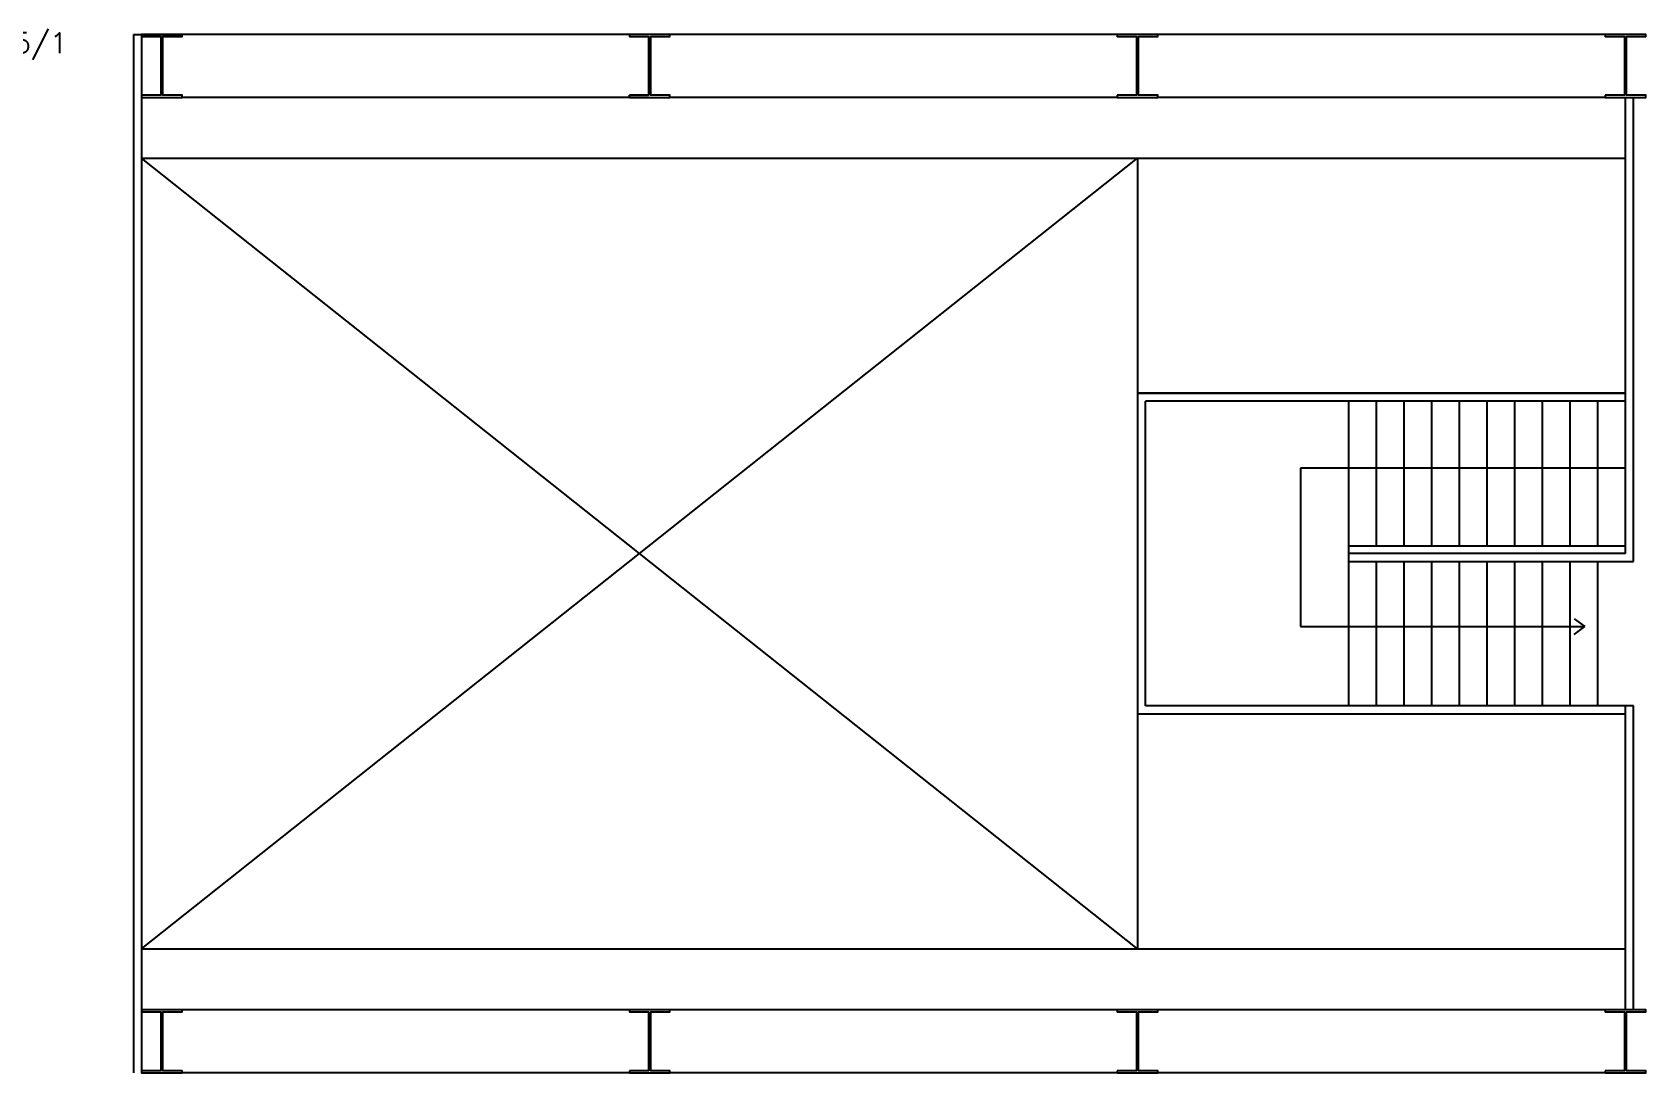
# Model space of a CAD drawing. Header units: centimetres. Extents: x -29 to 78, y -13 to 56.
# Drawn here: x -10.26 to 5.62, y 26.79 to 37.03 of the extents above; entities that cross this region are included whole.
import ezdxf

# ---------------------------------------------------------------- set-up
doc = ezdxf.new("R2010")
doc.units = ezdxf.units.CM
doc.header["$LTSCALE"] = 0.01
doc.header["$MEASUREMENT"] = 0
doc.layers.get('0').update_dxf_attribs({"color": 1, "linetype": 'CONTINUOUS'})
for name, color, linetype in [('ALV', 2, 'CONTINUOUS'), ('ENDEREÇO', 2, 'CONTINUOUS'), ('ESTRUTURA', 3, 'CONTINUOUS'), ('PROJ', 1, 'CONTINUOUS')]:
    doc.layers.add(name, color=color, linetype=linetype)
doc.styles.add('UNB-100', font='simplex.shx', dxfattribs={"height": 0.2})

# ---------------------------------------------------------------- blocks, each defined once
blk = doc.blocks.new('VIGTA')
for p, q in [((0, 0.62), (4.4, 0.62)), ((0, 0), (4.4, 0))]:
    blk.add_line(p, q)

msp = doc.modelspace()

# ---------------------------------------------------------------- linework, layer by layer
for p, q in [((-9.263, 37.008), (-8.783, 37.008)), ((-4.383, 37.008), (-8.783, 37.008)), ((0.417, 37.008), (-3.983, 37.008)), ((5.217, 37.008), (0.817, 37.008)), ((-4.383, 36.388), (-8.783, 36.388)), ((-4.383, 36.388), (-4.383, 36.408)), ((-4.383, 36.408), (-4.193, 36.408)), ((-4.383, 36.388), (-3.983, 36.388)), ((0.417, 36.388), (-3.983, 36.388)), ((5.217, 36.388), (0.817, 36.388)), ((-9.183, 35.788), (5.417, 35.788)), ((-9.183, 28.008), (0.617, 35.788)), ((0.617, 28.008), (-9.183, 35.788)), ((-9.183, 28.008), (5.417, 28.008))]:
    msp.add_line(p, q)
at = {"layer": 'ALV'}
for p, q in [((-9.263, 37.008), (-9.263, 26.788)), ((-9.183, 36.988), (-9.183, 26.788)), ((5.417, 31.898), (5.417, 36.388)), ((5.497, 31.821), (5.497, 36.388)), ((0.617, 33.475), (5.417, 33.475)), ((5.417, 33.475), (0.617, 33.475)), ((0.617, 33.475), (0.617, 30.321)), ((5.417, 33.398), (0.695, 33.398)), ((0.695, 30.398), (0.695, 33.398)), ((0.99, 33.475), (5.417, 33.475)), ((5.417, 33.398), (1.067, 33.398)), ((2.697, 31.975), (5.417, 31.975)), ((2.697, 31.821), (2.697, 31.975)), ((3.067, 31.975), (5.417, 31.975)), ((5.417, 31.898), (2.697, 31.898)), ((2.697, 31.821), (5.497, 31.821)), ((0.617, 30.321), (5.417, 30.321)), ((5.417, 30.398), (0.695, 30.398)), ((0.99, 30.321), (5.417, 30.321)), ((5.497, 30.398), (1.067, 30.398)), ((5.417, 30.321), (5.417, 30.398)), ((5.417, 27.408), (5.417, 30.321)), ((5.497, 27.408), (5.497, 30.398))]:
    msp.add_line(p, q, dxfattribs=at)
at = {"layer": 'ESTRUTURA'}
for points in [[(-9.183, 36.408), (-9.183, 36.388), (-8.783, 36.388), (-8.783, 36.408), (-8.973, 36.408), (-8.973, 36.988), (-8.783, 36.988), (-8.783, 37.008), (-9.183, 37.008), (-9.183, 36.988), (-8.993, 36.988), (-8.993, 36.408)], [(-4.383, 36.408), (-4.383, 36.388), (-3.983, 36.388), (-3.983, 36.408), (-4.173, 36.408), (-4.173, 36.988), (-3.983, 36.988), (-3.983, 37.008), (-4.383, 37.008), (-4.383, 36.988), (-4.193, 36.988), (-4.193, 36.408)], [(0.417, 36.408), (0.417, 36.388), (0.817, 36.388), (0.817, 36.408), (0.627, 36.408), (0.627, 36.988), (0.817, 36.988), (0.817, 37.008), (0.417, 37.008), (0.417, 36.988), (0.607, 36.988), (0.607, 36.408)], [(5.217, 36.408), (5.217, 36.388), (5.617, 36.388), (5.617, 36.408), (5.427, 36.408), (5.427, 36.988), (5.617, 36.988), (5.617, 37.008), (5.217, 37.008), (5.217, 36.988), (5.407, 36.988), (5.407, 36.408)], [(-9.183, 26.808), (-9.183, 26.788), (-8.783, 26.788), (-8.783, 26.808), (-8.973, 26.808), (-8.973, 27.388), (-8.783, 27.388), (-8.783, 27.408), (-9.183, 27.408), (-9.183, 27.388), (-8.993, 27.388), (-8.993, 26.808)], [(-4.383, 26.808), (-4.383, 26.788), (-3.983, 26.788), (-3.983, 26.808), (-4.173, 26.808), (-4.173, 27.388), (-3.983, 27.388), (-3.983, 27.408), (-4.383, 27.408), (-4.383, 27.388), (-4.193, 27.388), (-4.193, 26.808)], [(0.417, 26.808), (0.417, 26.788), (0.817, 26.788), (0.817, 26.808), (0.627, 26.808), (0.627, 27.388), (0.817, 27.388), (0.817, 27.408), (0.417, 27.408), (0.417, 27.388), (0.607, 27.388), (0.607, 26.808)], [(5.217, 26.808), (5.217, 26.788), (5.617, 26.788), (5.617, 26.808), (5.427, 26.808), (5.427, 27.388), (5.617, 27.388), (5.617, 27.408), (5.217, 27.408), (5.217, 27.388), (5.407, 27.388), (5.407, 26.808)]]:
    msp.add_lwpolyline(points, close=True, dxfattribs=at)
at = {"layer": 'PROJ'}
for p, q in [((0.617, 35.788), (0.617, 28.008)), ((2.697, 31.975), (2.697, 33.398)), ((2.969, 31.975), (2.969, 33.398)), ((3.241, 31.975), (3.241, 33.398)), ((3.513, 31.975), (3.513, 33.398)), ((3.785, 31.975), (3.785, 33.398)), ((4.057, 31.975), (4.057, 33.398)), ((4.329, 31.975), (4.329, 33.398)), ((4.601, 31.975), (4.601, 33.398)), ((4.873, 31.975), (4.873, 33.398)), ((5.145, 31.975), (5.145, 33.398)), ((5.417, 32.739), (2.221, 32.739)), ((2.221, 32.739), (2.221, 31.179)), ((2.697, 30.398), (2.697, 31.821)), ((2.969, 30.398), (2.969, 31.821)), ((3.241, 30.398), (3.241, 31.821)), ((3.513, 30.398), (3.513, 31.821)), ((3.785, 30.398), (3.785, 31.821)), ((4.057, 30.398), (4.057, 31.821)), ((4.329, 30.398), (4.329, 31.821)), ((4.601, 30.398), (4.601, 31.821)), ((4.873, 30.398), (4.873, 31.821)), ((5.145, 30.398), (5.145, 31.821)), ((2.221, 31.179), (5.017, 31.179)), ((4.913, 31.256), (5.017, 31.179)), ((4.913, 31.101), (5.017, 31.179))]:
    msp.add_line(p, q, dxfattribs=at)

# ---------------------------------------------------------------- block references
at = {"rotation": 180}
for p in [(-4.383, 27.408), (0.417, 27.408), (5.217, 27.408)]:
    msp.add_blockref('VIGTA', p, dxfattribs=at)

# ---------------------------------------------------------------- texts
at = {"layer": 'ENDEREÇO', "insert": (-11.189, 37.024), "char_height": 0.2, "width": 1.52576, "attachment_point": 1, "style": 'UNB-100'}
msp.add_mtext('C1-15/1', dxfattribs=at)

doc.saveas('drawing.dxf')
